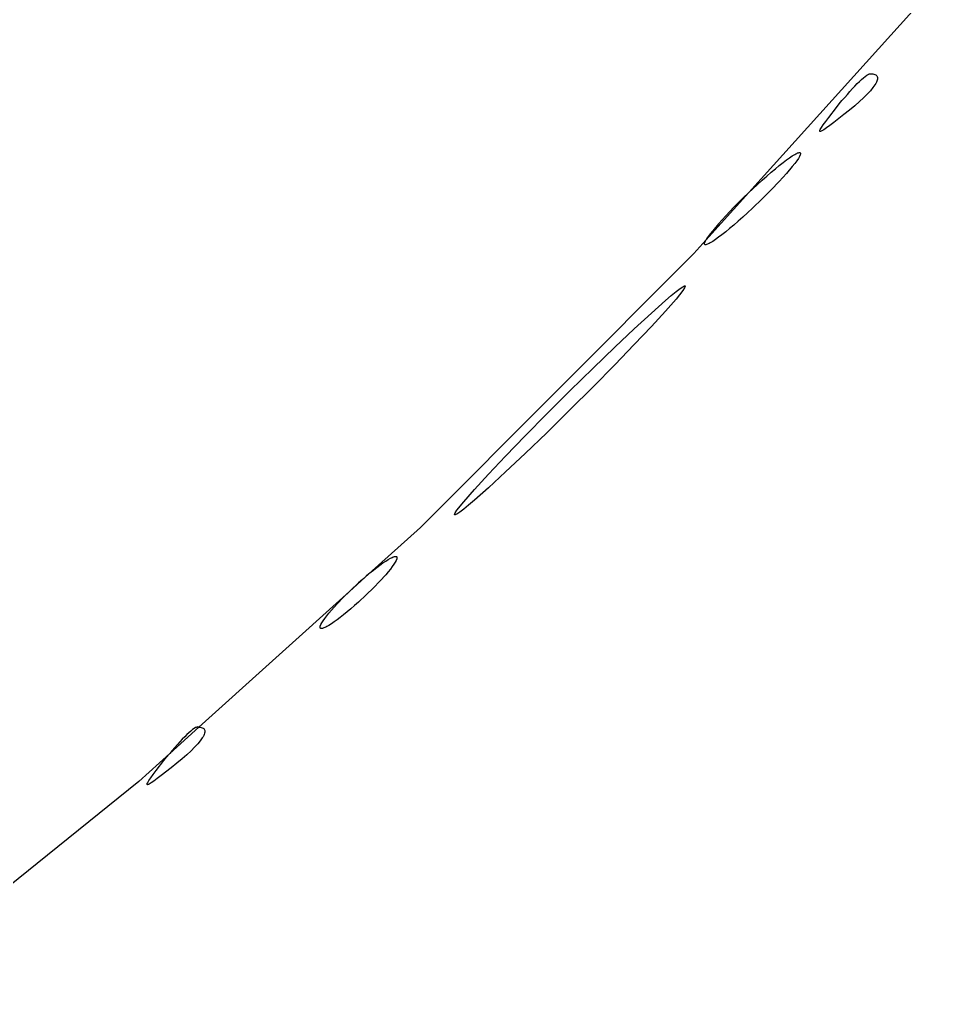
# Model space of a CAD drawing. Extents: x 70.3 to 133.4, y -81.7 to -32.
# Drawn here: x 75.2789 to 75.6664, y -68.6817 to -68.2706 of the extents above; entities that cross this region are included whole.
import ezdxf

# ---------------------------------------------------------------- set-up
doc = ezdxf.new("R2010")
doc.units = 0
doc.layers.add('BLACK', color=7, linetype='CONTINUOUS')

msp = doc.modelspace()

# ---------------------------------------------------------------- linework, layer by layer
at = {"layer": 'BLACK', "linetype": 'CONTINUOUS'}
for p, q in [((75.666417, -68.246012), (75.579955, -68.341924)), ((75.629277, -68.293095), (75.62952, -68.292972)), ((75.62952, -68.292972), (75.629739, -68.292883)), ((75.629739, -68.292883), (75.629933, -68.29283)), ((75.629933, -68.29283), (75.630101, -68.292811)), ((75.630101, -68.292811), (75.630682, -68.29283)), ((75.630682, -68.29283), (75.631201, -68.292887)), ((75.631201, -68.292887), (75.631657, -68.292981)), ((75.631657, -68.292981), (75.632051, -68.293112)), ((75.623816, -68.297879), (75.624785, -68.296892)), ((75.624785, -68.296892), (75.625702, -68.295993)), ((75.625702, -68.295993), (75.626562, -68.295192)), ((75.626562, -68.295192), (75.627356, -68.294494)), ((75.627356, -68.294494), (75.628078, -68.293907)), ((75.628078, -68.293907), (75.628721, -68.293439)), ((75.628721, -68.293439), (75.629277, -68.293095)), ((75.632051, -68.293112), (75.632384, -68.293279)), ((75.632387, -68.296833), (75.632062, -68.297366)), ((75.632384, -68.293279), (75.632655, -68.293481)), ((75.632654, -68.296331), (75.632387, -68.296833)), ((75.632862, -68.29586), (75.632654, -68.296331)), ((75.632655, -68.293481), (75.632865, -68.293719)), ((75.633011, -68.29542), (75.632862, -68.29586)), ((75.632865, -68.293719), (75.633014, -68.293992)), ((75.633102, -68.295014), (75.633011, -68.29542)), ((75.633014, -68.293992), (75.633104, -68.294299)), ((75.633133, -68.294639), (75.633102, -68.295014)), ((75.633104, -68.294299), (75.633133, -68.294639)), ((75.620677, -68.301308), (75.621755, -68.300095)), ((75.621755, -68.300095), (75.622804, -68.298949)), ((75.622804, -68.298949), (75.623816, -68.297879)), ((75.628909, -68.301187), (75.627406, -68.302685)), ((75.630187, -68.299798), (75.628909, -68.301187)), ((75.631239, -68.298524), (75.630187, -68.299798)), ((75.632062, -68.297366), (75.631239, -68.298524)), ((75.616211, -68.306702), (75.617336, -68.305287)), ((75.617336, -68.305287), (75.61846, -68.303911)), ((75.61846, -68.303911), (75.619576, -68.302583)), ((75.619576, -68.302583), (75.620677, -68.301308)), ((75.625682, -68.304289), (75.623739, -68.305996)), ((75.627406, -68.302685), (75.625682, -68.304289)), ((75.612988, -68.31085), (75.616211, -68.306702)), ((75.62158, -68.3078), (75.619207, -68.309698)), ((75.623739, -68.305996), (75.62158, -68.3078)), ((75.610743, -68.31387), (75.611742, -68.312499)), ((75.611742, -68.312499), (75.612988, -68.31085)), ((75.615059, -68.312921), (75.61341, -68.314167)), ((75.619207, -68.309698), (75.615059, -68.312921)), ((75.609242, -68.316514), (75.609263, -68.316338)), ((75.609286, -68.316624), (75.609242, -68.316514)), ((75.609263, -68.316338), (75.609349, -68.316095)), ((75.609395, -68.316668), (75.609286, -68.316624)), ((75.609349, -68.316095), (75.609501, -68.315786)), ((75.609571, -68.316646), (75.609395, -68.316668)), ((75.609501, -68.315786), (75.609995, -68.314964)), ((75.609814, -68.31656), (75.609571, -68.316646)), ((75.610123, -68.316409), (75.609814, -68.31656)), ((75.609995, -68.314964), (75.610743, -68.31387)), ((75.610945, -68.315914), (75.610123, -68.316409)), ((75.61204, -68.315166), (75.610945, -68.315914)), ((75.61341, -68.314167), (75.61204, -68.315166)), ((75.598944, -68.326134), (75.599383, -68.325892)), ((75.599383, -68.325892), (75.599782, -68.325693)), ((75.599782, -68.325693), (75.600139, -68.325538)), ((75.600139, -68.325538), (75.600452, -68.325428)), ((75.600452, -68.325428), (75.60072, -68.325364)), ((75.60072, -68.325364), (75.600943, -68.325346)), ((75.600943, -68.325346), (75.601118, -68.325376)), ((75.601118, -68.325376), (75.601245, -68.325455)), ((75.601245, -68.325455), (75.601322, -68.325584)), ((75.601322, -68.325584), (75.601348, -68.325763)), ((75.601348, -68.325763), (75.601322, -68.325991)), ((75.592579, -68.330712), (75.594108, -68.329505)), ((75.594108, -68.329505), (75.595519, -68.328436)), ((75.595519, -68.328436), (75.596802, -68.327513)), ((75.596802, -68.327513), (75.597947, -68.326743)), ((75.597947, -68.326743), (75.598944, -68.326134)), ((75.598944, -68.329909), (75.597947, -68.331173)), ((75.599782, -68.328775), (75.598944, -68.329909)), ((75.600452, -68.327781), (75.599782, -68.328775)), ((75.600943, -68.326941), (75.600452, -68.327781)), ((75.601245, -68.326264), (75.600943, -68.326941)), ((75.601322, -68.325991), (75.601245, -68.326264)), ((75.587388, -68.335088), (75.589209, -68.333511)), ((75.589209, -68.333511), (75.590943, -68.33205)), ((75.590943, -68.33205), (75.592579, -68.330712)), ((75.595519, -68.334042), (75.592579, -68.337289)), ((75.597947, -68.331173), (75.595519, -68.334042)), ((75.583526, -68.338558), (75.585491, -68.336772)), ((75.585491, -68.336772), (75.587388, -68.335088)), ((75.592579, -68.337289), (75.589209, -68.340822)), ((75.562234, -68.361581), (75.579955, -68.341924)), ((75.579955, -68.341924), (75.577518, -68.344262)), ((75.579955, -68.341924), (75.581504, -68.340436)), ((75.581504, -68.340436), (75.583526, -68.338558)), ((75.589209, -68.340822), (75.585491, -68.344548)), ((75.577518, -68.344262), (75.573799, -68.347988)), ((75.585491, -68.344548), (75.581504, -68.348374)), ((75.573799, -68.347988), (75.570429, -68.351521)), ((75.579483, -68.350252), (75.577518, -68.352038)), ((75.581504, -68.348374), (75.579483, -68.350252)), ((75.570429, -68.351521), (75.56749, -68.354768)), ((75.57562, -68.353722), (75.573799, -68.355299)), ((75.577518, -68.352038), (75.57562, -68.353722)), ((75.565061, -68.357637), (75.564065, -68.358901)), ((75.56749, -68.354768), (75.565061, -68.357637)), ((75.570429, -68.358098), (75.568901, -68.359305)), ((75.572066, -68.35676), (75.570429, -68.358098)), ((75.573799, -68.355299), (75.572066, -68.35676)), ((75.562234, -68.361581), (75.557228, -68.367134)), ((75.56166, -68.363047), (75.561686, -68.362819)), ((75.561686, -68.362819), (75.561763, -68.362546)), ((75.561763, -68.362546), (75.562065, -68.361869)), ((75.562065, -68.361869), (75.562234, -68.361581)), ((75.562556, -68.361028), (75.562234, -68.361581)), ((75.563226, -68.360035), (75.562556, -68.361028)), ((75.564065, -68.358901), (75.563226, -68.360035)), ((75.563625, -68.362918), (75.563226, -68.363117)), ((75.564065, -68.362676), (75.563625, -68.362918)), ((75.565061, -68.362067), (75.564065, -68.362676)), ((75.566206, -68.361297), (75.565061, -68.362067)), ((75.56749, -68.360374), (75.566206, -68.361297)), ((75.568901, -68.359305), (75.56749, -68.360374)), ((75.561686, -68.363226), (75.56166, -68.363047)), ((75.561763, -68.363355), (75.561686, -68.363226)), ((75.56189, -68.363434), (75.561763, -68.363355)), ((75.562065, -68.363464), (75.56189, -68.363434)), ((75.562288, -68.363447), (75.562065, -68.363464)), ((75.562556, -68.363382), (75.562288, -68.363447)), ((75.56287, -68.363272), (75.562556, -68.363382)), ((75.563226, -68.363117), (75.56287, -68.363272)), ((75.557228, -68.367134), (75.444346, -68.480244)), ((75.547953, -68.384443), (75.549965, -68.382798)), ((75.549965, -68.382798), (75.551573, -68.381572)), ((75.552751, -68.38238), (75.549965, -68.38588)), ((75.551573, -68.381572), (75.552751, -68.380785)), ((75.552751, -68.380785), (75.553172, -68.380564)), ((75.553476, -68.381269), (75.552751, -68.38238)), ((75.553172, -68.380564), (75.553476, -68.380461)), ((75.553476, -68.380461), (75.553661, -68.380479)), ((75.553723, -68.380621), (75.553476, -68.381269)), ((75.553661, -68.380479), (75.553723, -68.380621)), ((75.539733, -68.391662), (75.545561, -68.386483)), ((75.545561, -68.386483), (75.547953, -68.384443)), ((75.549965, -68.38588), (75.545561, -68.390912)), ((75.532678, -68.398158), (75.539733, -68.391662)), ((75.545561, -68.390912), (75.539733, -68.397267)), ((75.52459, -68.405794), (75.532678, -68.398158)), ((75.539733, -68.397267), (75.532678, -68.404734)), ((75.515665, -68.414394), (75.52459, -68.405794)), ((75.532678, -68.404734), (75.52459, -68.413105)), ((75.506098, -68.42378), (75.515665, -68.414394)), ((75.52459, -68.413105), (75.515665, -68.422169)), ((75.496531, -68.433328), (75.506098, -68.42378)), ((75.515665, -68.422169), (75.506098, -68.431717)), ((75.506098, -68.431717), (75.496531, -68.441103)), ((75.487606, -68.442392), (75.496531, -68.433328)), ((75.479518, -68.450763), (75.487606, -68.442392)), ((75.496531, -68.441103), (75.487606, -68.449703)), ((75.472463, -68.45823), (75.479518, -68.450763)), ((75.487606, -68.449703), (75.479518, -68.457339)), ((75.479518, -68.457339), (75.472463, -68.463836)), ((75.466635, -68.464585), (75.472463, -68.45823)), ((75.462231, -68.469617), (75.466635, -68.464585)), ((75.472463, -68.463836), (75.466635, -68.469014)), ((75.459445, -68.473118), (75.462231, -68.469617)), ((75.466635, -68.469014), (75.464243, -68.471055)), ((75.45872, -68.474228), (75.459445, -68.473118)), ((75.460624, -68.473925), (75.459445, -68.474712)), ((75.462231, -68.472699), (75.460624, -68.473925)), ((75.464243, -68.471055), (75.462231, -68.472699)), ((75.458473, -68.474877), (75.45872, -68.474228)), ((75.458535, -68.475019), (75.458473, -68.474877)), ((75.45872, -68.475037), (75.458535, -68.475019)), ((75.459024, -68.474933), (75.45872, -68.475037)), ((75.459445, -68.474712), (75.459024, -68.474933)), ((75.444346, -68.480244), (75.423045, -68.49945)), ((75.428869, -68.494939), (75.429997, -68.494174)), ((75.429997, -68.494174), (75.431024, -68.493527)), ((75.431024, -68.493527), (75.43194, -68.493004)), ((75.43194, -68.493004), (75.432354, -68.49279)), ((75.432354, -68.49279), (75.432737, -68.492609)), ((75.432737, -68.492609), (75.433089, -68.492462)), ((75.433089, -68.492462), (75.433408, -68.492349)), ((75.433408, -68.492349), (75.433693, -68.492271)), ((75.433693, -68.492271), (75.433944, -68.492229)), ((75.433944, -68.492229), (75.434159, -68.492222)), ((75.434337, -68.493847), (75.433944, -68.494582)), ((75.434159, -68.492222), (75.434337, -68.492253)), ((75.434337, -68.492253), (75.434477, -68.492321)), ((75.434578, -68.493236), (75.434337, -68.493847)), ((75.434477, -68.492321), (75.434578, -68.492427)), ((75.434578, -68.492427), (75.43464, -68.492572)), ((75.43464, -68.492979), (75.434578, -68.493236)), ((75.43464, -68.492572), (75.434661, -68.492757)), ((75.434661, -68.492757), (75.43464, -68.492979)), ((75.423493, -68.499074), (75.42495, -68.497889)), ((75.42495, -68.497889), (75.426336, -68.496802)), ((75.426336, -68.496802), (75.427646, -68.495817)), ((75.427646, -68.495817), (75.428869, -68.494939)), ((75.431024, -68.498569), (75.429997, -68.49978)), ((75.43194, -68.497434), (75.431024, -68.498569)), ((75.432737, -68.496385), (75.43194, -68.497434)), ((75.433408, -68.495432), (75.432737, -68.496385)), ((75.433944, -68.494582), (75.433408, -68.495432)), ((75.415055, -68.506654), (75.423045, -68.49945)), ((75.420403, -68.501712), (75.418785, -68.503155)), ((75.421974, -68.50035), (75.420403, -68.501712)), ((75.423045, -68.49945), (75.421974, -68.50035)), ((75.423045, -68.49945), (75.423493, -68.499074)), ((75.427646, -68.502394), (75.42495, -68.505201)), ((75.429997, -68.49978), (75.427646, -68.502394)), ((75.415055, -68.506654), (75.352888, -68.562707)), ((75.412622, -68.509046), (75.415055, -68.506654)), ((75.415597, -68.506122), (75.415055, -68.506654)), ((75.418785, -68.503155), (75.415597, -68.506122)), ((75.42495, -68.505201), (75.421974, -68.508125)), ((75.409926, -68.511853), (75.412622, -68.509046)), ((75.421974, -68.508125), (75.418785, -68.511092)), ((75.406547, -68.515678), (75.407574, -68.514467)), ((75.407574, -68.514467), (75.409926, -68.511853)), ((75.415597, -68.513897), (75.414078, -68.515173)), ((75.417168, -68.512535), (75.415597, -68.513897)), ((75.418785, -68.511092), (75.417168, -68.512535)), ((75.403627, -68.519665), (75.404163, -68.518816)), ((75.404163, -68.518816), (75.404834, -68.517862)), ((75.404834, -68.517862), (75.405631, -68.516813)), ((75.405631, -68.516813), (75.406547, -68.515678)), ((75.409926, -68.518431), (75.408703, -68.519308)), ((75.411235, -68.517445), (75.409926, -68.518431)), ((75.412622, -68.516358), (75.411235, -68.517445)), ((75.414078, -68.515173), (75.412622, -68.516358)), ((75.402911, -68.521491), (75.402931, -68.521269)), ((75.402931, -68.521676), (75.402911, -68.521491)), ((75.402931, -68.521269), (75.402993, -68.521012)), ((75.402993, -68.521821), (75.402931, -68.521676)), ((75.402993, -68.521012), (75.403235, -68.5204)), ((75.403094, -68.521927), (75.402993, -68.521821)), ((75.403235, -68.521995), (75.403094, -68.521927)), ((75.403235, -68.5204), (75.403627, -68.519665)), ((75.403413, -68.522025), (75.403235, -68.521995)), ((75.403627, -68.522019), (75.403413, -68.522025)), ((75.403878, -68.521976), (75.403627, -68.522019)), ((75.404163, -68.521898), (75.403878, -68.521976)), ((75.404482, -68.521785), (75.404163, -68.521898)), ((75.404834, -68.521638), (75.404482, -68.521785)), ((75.405217, -68.521457), (75.404834, -68.521638)), ((75.405631, -68.521243), (75.405217, -68.521457)), ((75.406547, -68.52072), (75.405631, -68.521243)), ((75.407574, -68.520073), (75.406547, -68.52072)), ((75.408703, -68.519308), (75.407574, -68.520073)), ((75.340796, -68.573609), (75.352888, -68.562707)), ((75.349543, -68.564369), (75.348749, -68.565066)), ((75.350266, -68.563782), (75.349543, -68.564369)), ((75.350908, -68.563313), (75.350266, -68.563782)), ((75.351464, -68.562969), (75.350908, -68.563313)), ((75.351708, -68.562847), (75.351464, -68.562969)), ((75.351927, -68.562758), (75.351708, -68.562847)), ((75.352121, -68.562704), (75.351927, -68.562758)), ((75.352289, -68.562686), (75.352121, -68.562704)), ((75.35287, -68.562705), (75.352289, -68.562686)), ((75.352888, -68.562707), (75.35287, -68.562705)), ((75.352888, -68.562707), (75.353388, -68.562762)), ((75.353388, -68.562762), (75.353845, -68.562856)), ((75.353845, -68.562856), (75.354239, -68.562986)), ((75.354239, -68.562986), (75.354571, -68.563153)), ((75.354571, -68.563153), (75.354842, -68.563356)), ((75.354842, -68.563356), (75.355053, -68.563594)), ((75.355053, -68.563594), (75.355202, -68.563866)), ((75.355202, -68.563866), (75.355291, -68.564173)), ((75.355291, -68.564173), (75.35532, -68.564514)), ((75.346004, -68.567754), (75.344991, -68.568824)), ((75.346972, -68.566766), (75.346004, -68.567754)), ((75.34789, -68.565868), (75.346972, -68.566766)), ((75.348749, -68.565066), (75.34789, -68.565868)), ((75.353427, -68.568399), (75.352375, -68.569674)), ((75.35425, -68.567241), (75.353427, -68.568399)), ((75.354575, -68.566708), (75.35425, -68.567241)), ((75.354842, -68.566206), (75.354575, -68.566708)), ((75.35505, -68.565735), (75.354842, -68.566206)), ((75.355199, -68.565295), (75.35505, -68.565735)), ((75.355289, -68.564888), (75.355199, -68.565295)), ((75.35532, -68.564514), (75.355289, -68.564888)), ((75.341763, -68.572457), (75.340796, -68.573609)), ((75.342864, -68.571183), (75.341763, -68.572457)), ((75.343943, -68.569969), (75.342864, -68.571183)), ((75.344991, -68.568824), (75.343943, -68.569969)), ((75.349594, -68.572561), (75.34787, -68.574165)), ((75.351096, -68.571062), (75.349594, -68.572561)), ((75.352375, -68.569674), (75.351096, -68.571062)), ((75.340796, -68.573609), (75.327976, -68.585168)), ((75.335176, -68.580725), (75.338398, -68.576576)), ((75.338398, -68.576576), (75.339523, -68.575161)), ((75.339523, -68.575161), (75.340647, -68.573786)), ((75.340647, -68.573786), (75.340796, -68.573609)), ((75.345927, -68.575871), (75.343768, -68.577675)), ((75.34787, -68.574165), (75.345927, -68.575871)), ((75.333929, -68.582374), (75.335176, -68.580725)), ((75.341395, -68.579574), (75.337247, -68.582796)), ((75.343768, -68.577675), (75.341395, -68.579574)), ((75.331688, -68.585661), (75.332182, -68.584839)), ((75.332182, -68.584839), (75.332931, -68.583745)), ((75.332931, -68.583745), (75.333929, -68.582374)), ((75.335597, -68.584042), (75.334227, -68.585041)), ((75.337247, -68.582796), (75.335597, -68.584042)), ((75.327976, -68.585168), (75.208318, -68.681735)), ((75.331429, -68.586389), (75.33145, -68.586213)), ((75.331473, -68.586499), (75.331429, -68.586389)), ((75.33145, -68.586213), (75.331537, -68.58597)), ((75.331583, -68.586543), (75.331473, -68.586499)), ((75.331537, -68.58597), (75.331688, -68.585661)), ((75.331759, -68.586521), (75.331583, -68.586543)), ((75.332001, -68.586435), (75.331759, -68.586521)), ((75.332311, -68.586284), (75.332001, -68.586435)), ((75.333133, -68.585789), (75.332311, -68.586284)), ((75.334227, -68.585041), (75.333133, -68.585789))]:
    msp.add_line(p, q, dxfattribs=at)

doc.saveas('drawing.dxf')
